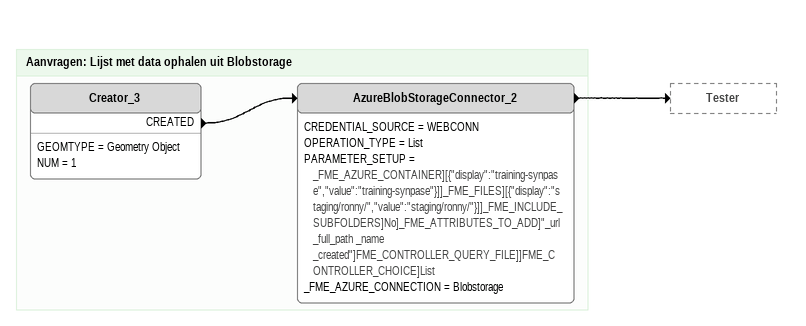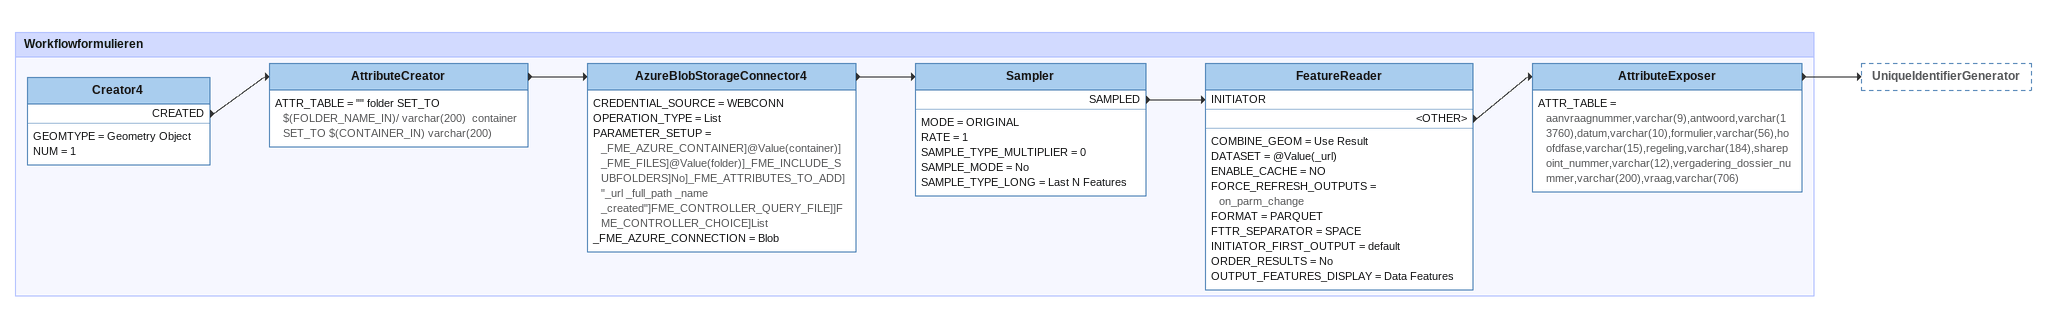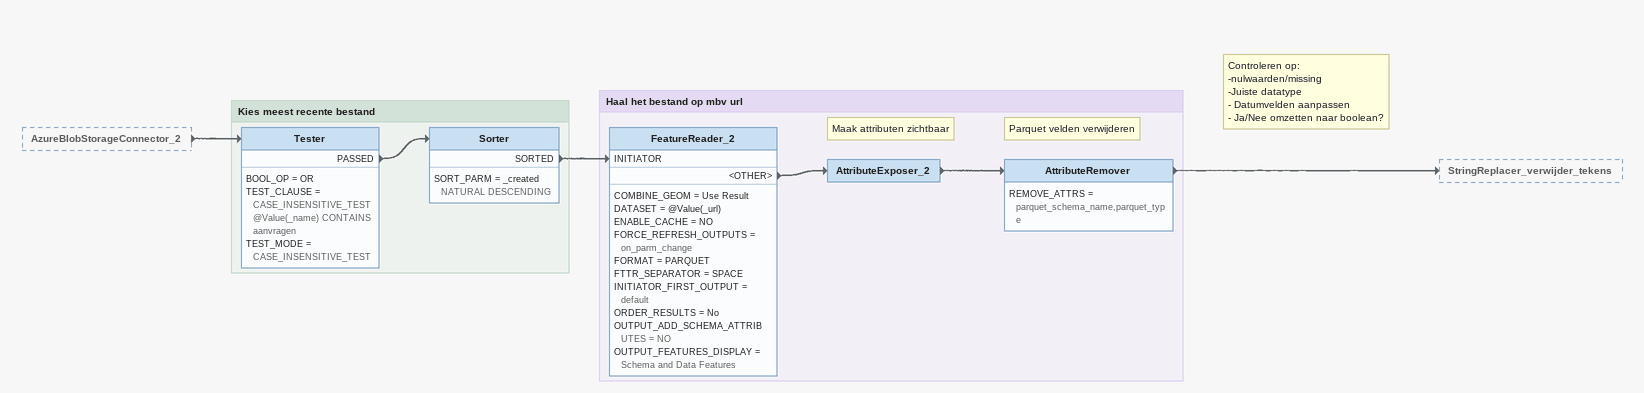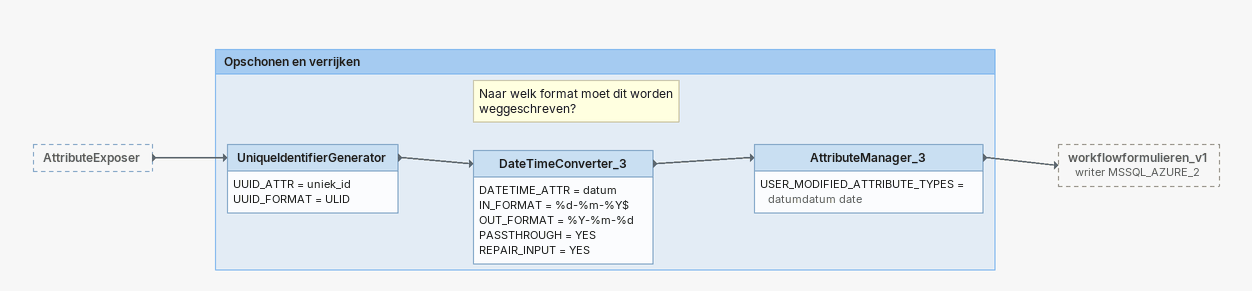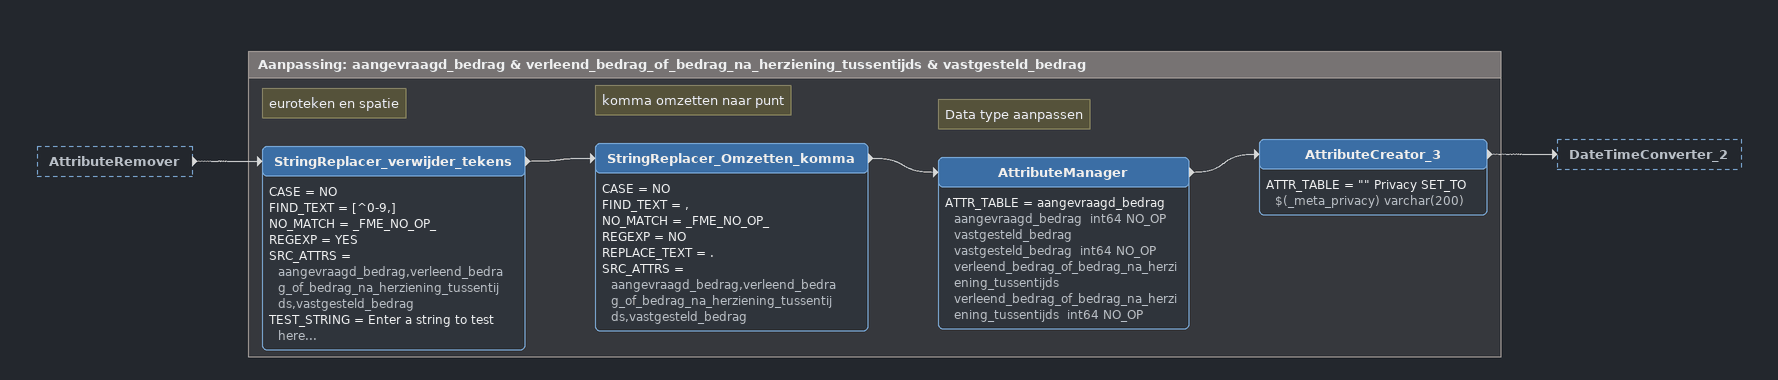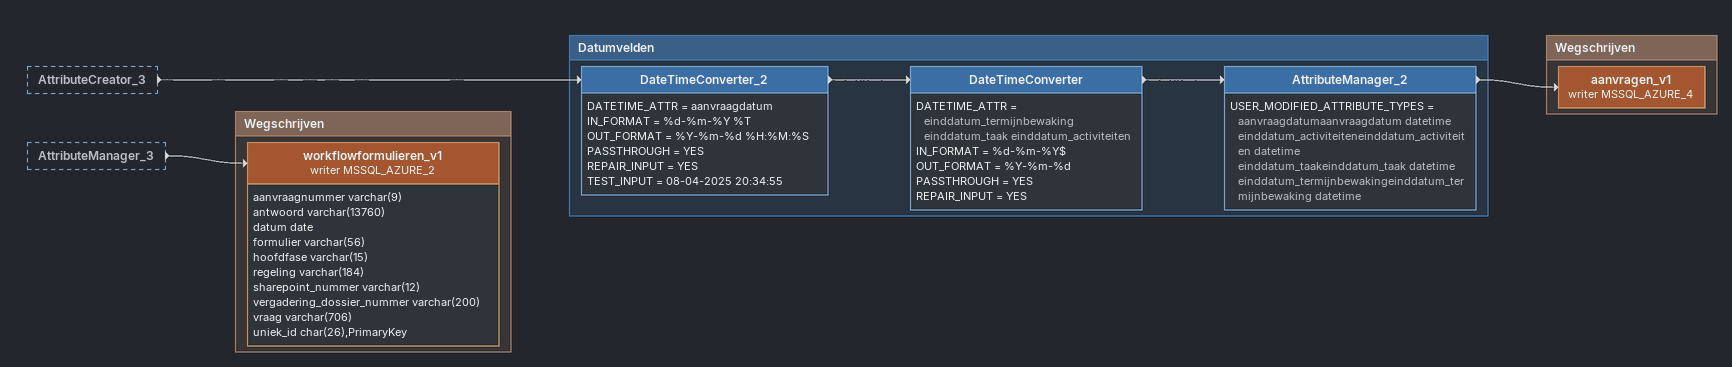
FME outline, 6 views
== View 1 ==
Bookmark: Aanvragen: Lijst met data ophalen uit Blobstorage
Creator_3
    GEOMTYPE = Geometry Object
    NUM = 1
    CREATED -> AzureBlobStorageConnector_2
AzureBlobStorageConnector_2
    CREDENTIAL_SOURCE = WEBCONN
    OPERATION_TYPE = List
    PARAMETER_SETUP = _FME_AZURE_CONTAINER][{"display":"training-synpase","value":"training-synpase"}]]_FME_FILES][{"display":"staging/ronny/","value":"staging/ronny/"}]]_FME_INCLUDE_SUBFOLDERS]No]_FME_ATTRIBUTES_TO_ADD]"_url _full_path _name _created"]FME_CONTROLLER_QUERY_FILE]]FME_CONTROLLER_CHOICE]List
    _FME_AZURE_CONNECTION = Blobstorage
    -> Tester

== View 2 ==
Bookmark: Workflowformulieren
Creator4
    GEOMTYPE = Geometry Object
    NUM = 1
    CREATED -> AttributeCreator
AttributeCreator
    ATTR_TABLE = "" folder SET_TO $(FOLDER_NAME_IN)/ varchar(200)  container SET_TO $(CONTAINER_IN) varchar(200)
    -> AzureBlobStorageConnector4
AzureBlobStorageConnector4
    CREDENTIAL_SOURCE = WEBCONN
    OPERATION_TYPE = List
    PARAMETER_SETUP = _FME_AZURE_CONTAINER]@Value(container)]_FME_FILES]@Value(folder)]_FME_INCLUDE_SUBFOLDERS]No]_FME_ATTRIBUTES_TO_ADD]"_url _full_path _name _created"]FME_CONTROLLER_QUERY_FILE]]FME_CONTROLLER_CHOICE]List
    _FME_AZURE_CONNECTION = Blob
    -> Sampler
Sampler
    MODE = ORIGINAL
    RATE = 1
    SAMPLE_TYPE_MULTIPLIER = 0
    SAMPLE_MODE = No
    SAMPLE_TYPE_LONG = Last N Features
    SAMPLED -> FeatureReader [INITIATOR]
FeatureReader
    COMBINE_GEOM = Use Result
    DATASET = @Value(_url)
    ENABLE_CACHE = NO
    FORCE_REFRESH_OUTPUTS = on_parm_change
    FORMAT = PARQUET
    FTTR_SEPARATOR = SPACE
    INITIATOR_FIRST_OUTPUT = default
    ORDER_RESULTS = No
    OUTPUT_FEATURES_DISPLAY = Data Features
    <OTHER> -> AttributeExposer
AttributeExposer
    ATTR_TABLE = aanvraagnummer,varchar(9),antwoord,varchar(13760),datum,varchar(10),formulier,varchar(56),hoofdfase,varchar(15),regeling,varchar(184),sharepoint_nummer,varchar(12),vergadering_dossier_nummer,varchar(200),vraag,varchar(706)
    -> UniqueIdentifierGenerator

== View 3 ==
AzureBlobStorageConnector_2 [outside]
    -> Tester
Note: Controleren op: / -nulwaarden/missing / -Juiste datatype / - Datumvelden aanpassen / - Ja/Nee omzetten naar boolean?

Bookmark: Kies meest recente bestand
Tester
    BOOL_OP = OR
    TEST_CLAUSE = CASE_INSENSITIVE_TEST @Value(_name) CONTAINS aanvragen
    TEST_MODE = CASE_INSENSITIVE_TEST
    PASSED -> Sorter
Sorter
    SORT_PARM = _created NATURAL DESCENDING
    SORTED -> FeatureReader_2 [INITIATOR]

Bookmark: Haal het bestand op mbv url
FeatureReader_2
    COMBINE_GEOM = Use Result
    DATASET = @Value(_url)
    ENABLE_CACHE = NO
    FORCE_REFRESH_OUTPUTS = on_parm_change
    FORMAT = PARQUET
    FTTR_SEPARATOR = SPACE
    INITIATOR_FIRST_OUTPUT = default
    ORDER_RESULTS = No
    OUTPUT_ADD_SCHEMA_ATTRIBUTES = NO
    OUTPUT_FEATURES_DISPLAY = Schema and Data Features
    <OTHER> -> AttributeExposer_2
Note: Maak attributen zichtbaar
AttributeExposer_2
    -> AttributeRemover
Note: Parquet velden verwijderen
AttributeRemover
    REMOVE_ATTRS = parquet_schema_name,parquet_type
    -> StringReplacer_verwijder_tekens

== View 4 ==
AttributeExposer [outside]
    -> UniqueIdentifierGenerator

Bookmark: Opschonen en verrijken
UniqueIdentifierGenerator
    UUID_ATTR = uniek_id
    UUID_FORMAT = ULID
    -> DateTimeConverter_3
Note: Naar welk format moet dit worden weggeschreven?
DateTimeConverter_3
    DATETIME_ATTR = datum
    IN_FORMAT = %d-%m-%Y$
    OUT_FORMAT = %Y-%m-%d
    PASSTHROUGH = YES
    REPAIR_INPUT = YES
    -> AttributeManager_3
AttributeManager_3
    USER_MODIFIED_ATTRIBUTE_TYPES = datumdatum date
    -> workflowformulieren_v1 (writer MSSQL_AZURE_2)

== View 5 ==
AttributeRemover [outside]
    -> StringReplacer_verwijder_tekens

Bookmark: Aanpassing: aangevraagd_bedrag & verleend_bedrag_of_bedrag_na_herziening_tussentijds & vastgesteld_bedrag
Note: euroteken en spatie
StringReplacer_verwijder_tekens
    CASE = NO
    FIND_TEXT = [^0-9,]
    NO_MATCH = _FME_NO_OP_
    REGEXP = YES
    SRC_ATTRS = aangevraagd_bedrag,verleend_bedrag_of_bedrag_na_herziening_tussentijds,vastgesteld_bedrag
    TEST_STRING = Enter a string to test here...
    -> StringReplacer_Omzetten_komma
Note: komma omzetten naar punt
StringReplacer_Omzetten_komma
    CASE = NO
    FIND_TEXT = ,
    NO_MATCH = _FME_NO_OP_
    REGEXP = NO
    REPLACE_TEXT = .
    SRC_ATTRS = aangevraagd_bedrag,verleend_bedrag_of_bedrag_na_herziening_tussentijds,vastgesteld_bedrag
    -> AttributeManager
Note: Data type aanpassen
AttributeManager
    ATTR_TABLE = aangevraagd_bedrag aangevraagd_bedrag  int64 NO_OP vastgesteld_bedrag vastgesteld_bedrag  int64 NO_OP verleend_bedrag_of_bedrag_na_herziening_tussentijds verleend_bedrag_of_bedrag_na_herziening_tussentijds  int64 NO_OP
    -> AttributeCreator_3
AttributeCreator_3
    ATTR_TABLE = "" Privacy SET_TO $(_meta_privacy) varchar(200)
    -> DateTimeConverter_2

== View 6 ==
AttributeCreator_3 [outside]
    -> DateTimeConverter_2
AttributeManager_3 [outside]
    -> workflowformulieren_v1 (writer MSSQL_AZURE_2)

Bookmark: Datumvelden
DateTimeConverter_2
    DATETIME_ATTR = aanvraagdatum
    IN_FORMAT = %d-%m-%Y %T
    OUT_FORMAT = %Y-%m-%d %H:%M:%S
    PASSTHROUGH = YES
    REPAIR_INPUT = YES
    TEST_INPUT = 08-04-2025 20:34:55
    -> DateTimeConverter
DateTimeConverter
    DATETIME_ATTR = einddatum_termijnbewaking einddatum_taak einddatum_activiteiten
    IN_FORMAT = %d-%m-%Y$
    OUT_FORMAT = %Y-%m-%d
    PASSTHROUGH = YES
    REPAIR_INPUT = YES
    -> AttributeManager_2
AttributeManager_2
    USER_MODIFIED_ATTRIBUTE_TYPES = aanvraagdatumaanvraagdatum datetime einddatum_activiteiteneinddatum_activiteiten datetime einddatum_taakeinddatum_taak datetime einddatum_termijnbewakingeinddatum_termijnbewaking datetime
    -> aanvragen_v1 (writer MSSQL_AZURE_4)

Bookmark: Wegschrijven
aanvragen_v1 (writer MSSQL_AZURE_4)

Bookmark: Wegschrijven
workflowformulieren_v1 (writer MSSQL_AZURE_2)
    attributes: aanvraagnummer varchar(9), antwoord varchar(13760), datum date, formulier varchar(56), hoofdfase varchar(15), regeling varchar(184), sharepoint_nummer varchar(12), vergadering_dossier_nummer varchar(200), vraag varchar(706), uniek_id char(26),PrimaryKey
